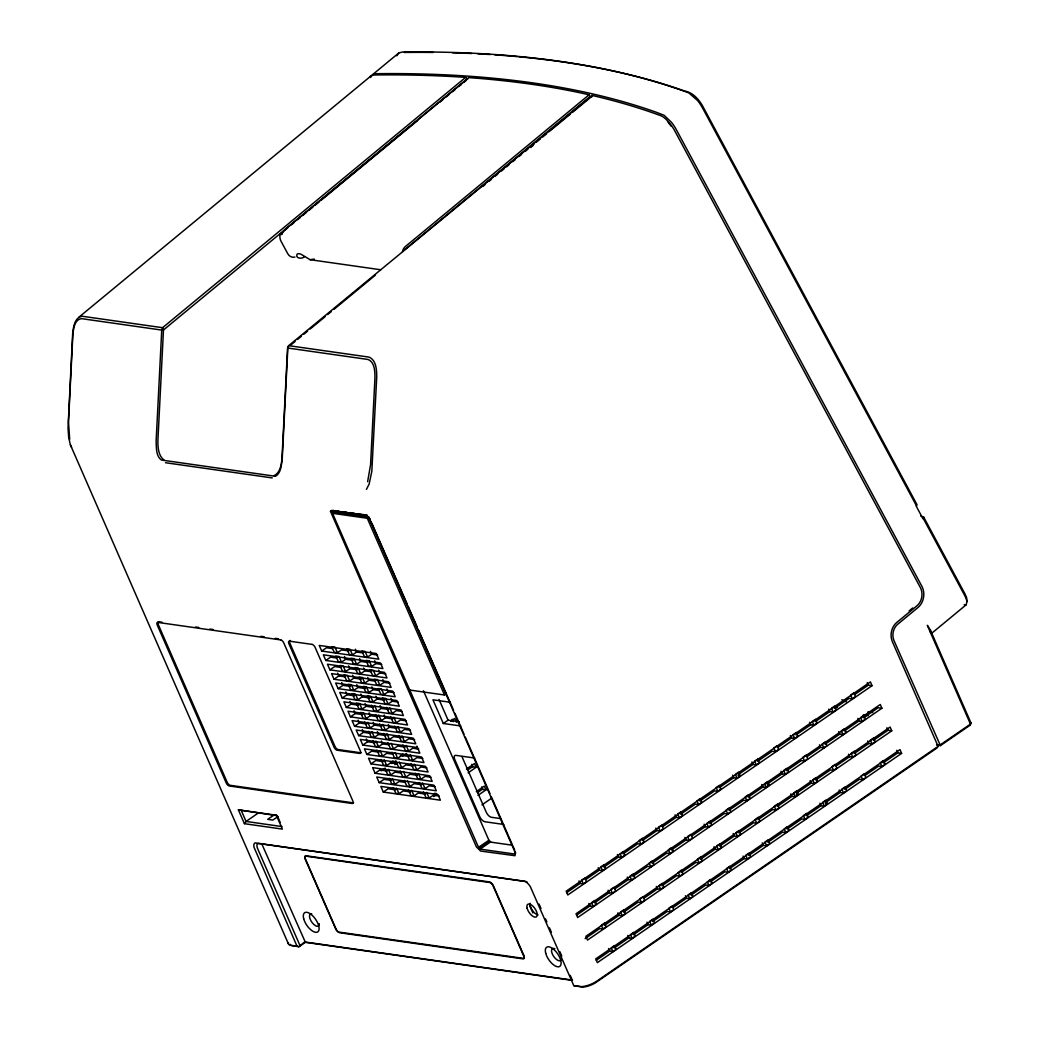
<?xml version="1.0" encoding="UTF-8"?>
<svg xmlns="http://www.w3.org/2000/svg" width="1039" height="1039" viewBox="0 0 1039 1039"><rect width="100%" height="100%" fill="white"/><g stroke="black" fill="none" stroke-linecap="round" stroke-linejoin="round"><path stroke-width="1.5" d="M332.649 513.422L332.324 511.5L333.298 510.539L332.324 511.5M333.298 512.98L332.961 511.058M467.667 79.237L465.641 77.38L162.591 327.701L161.733 330.077L156.123 441.146C156.486 447.328 155.72 456.16 161.526 460.056L275.491 476.291C281.101 473.018 281.387 464.888 282.218 459.121L287.829 348.039L288.686 345.662L592.23 95.458A1653.062 633.855 -28.3 0 1 657.96 114.654L661.103 115.836A15.624 4.598 54.4 0 1 666.116 119.381L669.908 123.55A15.169 4.455 54.4 0 1 674.805 130.901L920.333 587.503A13.13 10.754 -81.9 0 1 916.905 605.828L896.683 622.543A14.598 11.961 -81.9 0 0 892.384 641.686L938.113 746.353L936.905 748.041L594.983 983.128A11.793 4.078 -23.6 0 1 582.918 987.05L573.788 985.634L530.319 886.631A8.767 4.013 55.5 0 0 525.007 881.332L255.087 842.876A8.767 4.013 55.5 0 0 254.01 847.253L297.011 946.191L298.959 946.737L305.375 942.321L571.528 980.245M288.297 943.607L70.379 444.809L68.678 437.445L68.029 428.042L72.652 333.779C73.327 327.48 74.483 317.181 82.289 316.259L162.591 327.701L163.474 329.986L157.889 440.588C157.837 447.289 158.266 455.472 163.941 459.978M294.972 257.049A8.741 7.169 -81.9 0 1 287.686 253.581L280.985 241.139A8.741 7.169 -81.9 0 1 280.062 234.632L282.089 234.333L282.374 233.256A8.741 7.169 -81.9 0 1 285.128 229.255L468.706 77.613L478.719 78.367A1653.062 633.855 -28.3 0 1 580.476 92.861L589.1 94.77L590.061 96.549L591.775 96.926L591.736 95.354M966.971 601.685L966.595 597.594L964.763 593.49L923.684 517.097L920.71 515.98M402.47 251.49L402.768 250.399A8.741 7.169 -81.9 0 1 405.509 246.412L589.1 94.77M367.624 481.732L370.572 464.667L374.962 377.664C374.897 371.43 374.832 362.247 368.079 359.481L287.829 348.039M923.684 517.097L922.944 518.656L916.255 506.214L916.995 504.655L703.013 106.744C699 99.406 692.987 92.393 684.272 90.925A1651.205 633.154 -28.3 0 0 518.955 56.768M969.855 725.365L970.971 722.949L930.399 630.102L927.308 625.309L970.465 724.105L969.855 725.365L940.425 745.612L937.308 745.171M970.971 722.949L970.465 724.105L939.724 745.249L936.62 744.807M370.559 77.47L372.482 74.717L398.703 53.054L402.171 52.041A1648.529 632.128 -28.3 0 1 688.857 92.9L697.65 100.627A15.169 4.429 54.5 0 1 702.546 107.978L916.567 505.967M396.781 55.807L398.703 53.054M572.541 980.128L304.661 941.97L298.959 946.737L291.128 945.477A11.793 4.078 -23.6 0 1 289.998 944.243M366.429 489.382L369.118 484.174L371.819 471.329L376.728 377.105C376.676 370.209 376.456 360.143 368.988 357.104L288.686 345.662L287.582 347.662L281.998 458.277C281.374 464.485 280.361 472.628 274.075 475.68M244.425 823.693L238.373 809.836L276.335 815.251L282.387 829.109L244.425 823.693L246.048 821.446L258.672 812.758M932.048 632.985L966.244 604.737L966.919 601.347A15.169 4.429 54.5 0 0 964.374 594.879L923.255 518.409M78.886 317.207L370.936 75.99M163.474 329.986L467.472 78.886M280.218 234.061L287.725 227.879M291.465 224.775L293.972 222.71M297.712 219.619L300.219 217.554M302.713 215.489L306.466 212.385M308.96 210.32L312.713 207.229M315.207 205.164L318.96 202.073M321.454 200.008L417.678 120.524M440.172 101.952L442.666 99.887M446.419 96.783L448.926 94.718M452.666 91.627L455.173 89.562M458.913 86.471L461.42 84.406M463.913 82.341L466.42 80.276M403.729 250.451L590.061 96.549M291.336 344.571L295.089 341.467M297.596 339.402L301.349 336.298M303.856 334.233L307.609 331.129M310.103 329.064L325.116 316.674M327.623 314.596L331.376 311.505M333.87 309.44L375.157 275.335M482.745 186.475L485.252 184.41M489.005 181.305L491.499 179.24M495.252 176.136L497.759 174.071M501.512 170.967L504.019 168.902M506.513 166.837L509.019 164.772M512.772 161.668L515.279 159.603M519.032 156.499L521.526 154.434M525.279 151.343L527.786 149.265M530.28 147.2L534.033 144.109M536.54 142.031L540.293 138.94M542.8 136.875L546.553 133.771M549.047 131.706L570.32 114.134M572.827 112.069L591.581 96.575M530.552 147.499L533.046 145.434M909.112 610.919L912.684 607.971M515.266 851.499L515.591 853.409L514.643 854.045L481.135 849.279L478.031 846.188L332.519 513.318L334.129 512.214L368.871 517.162L446.082 693.896L444.484 694.987L409.73 690.039M332.519 513.318L367.274 518.266L368.871 517.162M321.7 651.05L378.793 659.194L376.326 653.544L319.233 645.414L321.7 651.05L326.506 647.752L332.441 648.596M325.804 660.453L382.897 668.584L380.443 662.947L323.35 654.817L325.804 660.453L330.61 657.155L336.545 657.999M337.415 652.765L334.948 647.115L331.753 646.661L334.22 652.31L337.415 652.765L341.584 649.894L349 650.959M329.921 669.856L387.002 677.986L384.547 672.35L327.454 664.22L329.921 669.856L334.714 666.544L340.662 667.402M341.519 662.155L339.052 656.518L335.857 656.064L338.324 661.7L341.519 662.155L345.688 659.297L353.104 660.349M352.494 654.908L350.026 649.271L346.831 648.817L349.286 654.453L352.494 654.908L356.65 652.037L362.585 652.895M334.026 679.259L391.119 687.389L388.651 681.753L331.558 673.61L334.026 679.259L338.831 675.947L344.766 676.792M345.623 671.558L343.169 665.921L339.961 665.467L342.428 671.103L345.623 671.558L349.792 668.7L357.208 669.752M356.598 664.311L354.13 658.674L350.935 658.207L353.403 663.856L356.598 664.311L360.754 661.44L368.183 662.505M367.559 657.051L365.092 651.414L361.897 650.959L364.364 656.596L367.559 657.051L371.728 654.193L377.664 655.038M338.13 688.649L395.223 696.792L392.755 691.143L335.662 683.013L338.13 688.649L342.935 685.35L350.351 686.402M349.74 680.961L347.273 675.324L344.078 674.869L346.532 680.506L349.74 680.961L353.896 678.103L361.325 679.155M360.702 673.714L358.234 668.064L355.039 667.609L357.507 673.259L360.702 673.714L364.871 670.843L370.806 671.688M371.663 666.454L369.209 660.817L366.001 660.362L368.468 665.999L371.663 666.454L375.832 663.596L381.768 664.441M342.234 698.052L399.327 706.195L396.859 700.546L339.779 692.416L342.234 698.052L347.039 694.753L354.468 695.805M353.844 690.364L351.377 684.727L348.182 684.259L350.65 689.909L353.844 690.364L358 687.493L365.429 688.558M364.806 683.104L362.338 677.467L359.143 677.012L361.611 682.649L364.806 683.104L368.975 680.246L374.91 681.09M375.767 675.857L373.313 670.22L370.118 669.765L372.572 675.402L375.767 675.857L379.936 672.986L385.872 673.843M346.338 707.455L403.431 715.585L400.976 709.949L343.883 701.819L346.338 707.455L351.143 704.156L358.572 705.208M357.948 699.766L355.481 694.117L352.286 693.662L354.754 699.312L357.948 699.766L362.117 696.896L369.533 697.961M368.91 692.506L366.455 686.87L363.247 686.415L365.715 692.052L368.91 692.506L373.079 689.649L379.014 690.493M379.884 685.259L377.417 679.61L374.222 679.155L376.676 684.805L379.884 685.259L384.04 682.389L389.976 683.233M350.455 716.858L407.548 724.988L405.08 719.352L347.987 711.221L350.455 716.858L355.26 713.546L362.676 714.611M362.053 709.156L359.598 703.52L356.39 703.065L358.858 708.702L362.053 709.156L366.222 706.299L373.637 707.351M373.027 701.909L370.559 696.273L367.364 695.818L369.819 701.455L373.027 701.909L377.183 699.039L384.612 700.104M383.988 694.662L381.521 689.013L378.326 688.558L380.793 694.195L383.988 694.662L388.144 691.792L394.093 692.636M354.559 726.261L411.652 734.391L409.184 728.755L352.091 720.611L354.559 726.261L359.364 722.949L366.78 724.014M366.17 718.559L363.702 712.923L360.507 712.468L362.962 718.105L366.17 718.559L370.326 715.702L377.754 716.754M371.468 705.208L373.936 710.858L377.131 711.312L381.287 708.442L388.716 709.507M388.092 704.052L385.625 698.416L382.43 697.961L384.898 703.598L388.092 704.052L392.261 701.195L398.197 702.039M358.663 735.651L415.756 743.794L413.288 738.145L356.195 730.014L358.663 735.651L363.468 732.352L370.884 733.404M364.611 721.871L367.079 727.508L370.274 727.962L374.43 725.105L381.858 726.157M375.573 714.611L378.04 720.261L381.235 720.715L385.404 717.845L392.82 718.91M386.534 707.364L389.002 713.001L392.197 713.455L396.366 710.598L402.301 711.442M417.405 747.548L360.312 739.417L362.767 745.054L367.572 741.755L375.001 742.807M368.715 731.261L371.183 736.911L374.378 737.365L378.547 734.495L385.963 735.56M379.677 724.014L382.144 729.651L385.339 730.105L389.508 727.248L396.924 728.3M390.651 716.767L393.106 722.404L396.314 722.858L400.47 719.988L406.405 720.845M274.062 814.992L267.711 819.355L272.841 820.083L277.92 816.589M366.884 754.457L423.964 762.587L421.509 756.95L364.416 748.82L366.884 754.457L371.676 751.158L379.105 752.21M372.819 740.664L375.287 746.314L378.482 746.768L382.651 743.898L388.586 744.742M383.794 733.417L386.248 739.054L389.456 739.508L393.612 736.651L401.041 737.703M394.755 726.157L397.223 731.807L400.418 732.261L404.574 729.391L410.522 730.235M370.988 763.86L428.081 771.99L425.613 766.353L368.52 758.223L370.988 763.86L375.793 760.548L383.209 761.613M376.923 750.067L379.391 755.704L382.586 756.158L386.755 753.301L392.69 754.145M387.898 742.82L390.365 748.457L393.56 748.911L397.716 746.041L405.145 747.106M398.859 735.56L401.327 741.197L404.522 741.664L408.691 738.794L414.626 739.638M450.432 702.286L432.938 699.792L443.289 723.482L448.082 720.183L459.212 721.767M375.092 773.263L432.185 781.393L429.717 775.756L372.624 767.613L375.092 773.263L379.897 769.951L387.313 771.016M390.443 762.678L393.106 760.847M400.314 755.885L402.989 754.054M450.757 721.196L454.757 718.443L456.394 722.196M381.04 759.47L383.495 765.107L386.703 765.561L390.859 762.704L396.794 763.548M392.002 752.21L394.469 757.86L397.664 758.314L401.833 755.444L409.249 756.509M402.963 744.963L405.431 750.6L408.626 751.054L412.795 748.197L418.73 749.041M381.157 770.86L385.157 768.107M391.833 763.522L395.833 760.769M402.509 756.184L406.509 753.431M394.755 764.6L397.418 762.769M379.196 782.653L436.289 790.796L433.821 785.146L376.728 777.016L379.196 782.653L384.001 779.354L391.43 780.406M385.144 768.873L387.612 774.51L390.807 774.964L394.963 772.107L400.911 772.951M396.106 761.613L398.573 767.263L401.768 767.717L405.937 764.847L413.353 765.912M407.08 754.366L409.535 760.003L412.73 760.457L416.899 757.6L422.834 758.444M383.3 792.056L440.393 800.199L437.939 794.549L380.845 786.419L383.3 792.056L388.105 788.757L395.534 789.809M389.248 778.263L391.716 783.913L394.911 784.367L399.08 781.497L405.015 782.341M400.21 771.016L402.677 776.653L405.872 777.107L410.041 774.25L417.457 775.302M411.184 763.769L413.639 769.405L416.847 769.86L421.003 766.99L426.938 767.847M393.352 787.666L395.82 793.315L399.015 793.77L403.184 790.9L410.6 791.965M404.327 780.419L406.781 786.055L409.989 786.51L414.145 783.653L421.574 784.705M415.288 773.159L417.756 778.808L420.951 779.263L425.107 776.393L431.055 777.237M408.431 789.822L410.899 795.458L414.093 795.913L418.249 793.043L425.678 794.108M419.392 782.562L421.86 788.198L425.055 788.666L429.224 785.796L435.159 786.64M466.472 769.068L474.472 763.561L476.109 767.314L468.108 772.821M467.589 770.094L472.927 766.418M423.496 791.965L425.964 797.601L429.159 798.056L433.328 795.199L439.263 796.043M433.679 796.51L436.354 794.666M476.317 791.627L484.33 786.12L485.966 789.874L477.966 795.38M477.446 792.653L482.784 788.978M481.979 804.848L491.343 798.407M478.654 847.292L488.901 840.239L423.457 690.766M479.46 848.266L489.707 841.213L491.382 842.226L512.123 845.188M480.33 848.954L490.577 841.915M583.814 878.656L581.671 880.124L583.321 883.877L586.528 881.682L584.879 877.916M621.179 852.954L623.309 851.486L624.959 855.24L621.751 857.448L618.517 856.993L603.841 867.084M660.674 825.784L658.531 827.252L660.181 831.018L663.389 828.81L661.739 825.044M698.039 800.082L700.169 798.614L701.819 802.368L698.611 804.576L695.377 804.121L680.714 814.212M566.749 892.605L580.087 883.423L583.321 883.877M585.97 879.384L599.308 870.201L602.529 870.669L605.737 868.461L604.101 864.695L600.893 866.903L602.529 870.669M623.062 853.863L637.738 843.772L640.959 844.226L644.167 842.019L642.531 838.265L639.323 840.473L640.959 844.226M642.284 840.642L656.947 830.551L660.181 831.018M662.83 826.512L676.168 817.329L679.389 817.797L682.597 815.589L680.961 811.823L677.753 814.031L679.389 817.797M699.922 800.991L714.598 790.9L717.832 791.354L721.027 789.146L719.391 785.393L716.183 787.601L717.832 791.354M719.144 787.77L733.82 777.679L737.041 778.146L740.249 775.938L738.599 772.172L735.404 774.38L737.041 778.146M738.352 774.562L753.028 764.457L756.262 764.925L759.47 762.717L757.821 758.964L754.613 761.158L756.262 764.925M757.574 761.34L772.25 751.249L775.471 751.704L778.679 749.496L777.042 745.742L773.834 747.95L775.471 751.704M778.12 747.21L791.458 738.028L794.692 738.482L797.9 736.287L796.251 732.521L793.043 734.729L794.692 738.482M796.004 734.911L810.68 724.806L813.901 725.274L817.109 723.066L815.472 719.3L812.264 721.508L813.901 725.274M815.212 721.689L829.888 711.598L833.122 712.053L836.33 709.845L834.681 706.091L831.473 708.286L833.122 712.053M834.434 708.468L849.11 698.377L852.331 698.831L855.539 696.624L853.902 692.87L850.694 695.078L852.331 698.831M854.98 694.338L868.318 685.156L872.046 685.688L870.409 681.922L566.164 891.202L567.801 894.969L872.046 685.688M612.88 887.994L610.75 889.462L612.387 893.228L615.595 891.02L613.958 887.254M650.245 862.292L652.388 860.824L654.025 864.591L650.817 866.786L647.596 866.331L632.92 876.422M689.74 835.122L687.61 836.59L689.247 840.356L692.455 838.148L690.818 834.395M727.105 809.42L729.248 807.952L730.885 811.719L727.677 813.914L724.456 813.459L709.78 823.55M576.606 915.164L589.944 905.982L593.178 906.45L596.386 904.242L594.737 900.475L591.529 902.683L593.178 906.45M594.49 902.865L609.166 892.761L612.387 893.228M615.036 888.722L628.374 879.552L631.608 880.007L634.816 877.799L633.167 874.046L629.959 876.254L631.608 880.007M652.128 863.201L666.804 853.11L670.038 853.577L673.246 851.37L671.597 847.603L668.389 849.811L670.038 853.577M671.35 849.993L686.026 839.902L689.247 840.356M691.896 835.85L705.234 826.68L708.468 827.135L711.676 824.927L710.027 821.174L706.819 823.382L708.468 827.135M729.001 810.342L743.677 800.238L746.898 800.705L750.106 798.497L748.457 794.731L745.249 796.939L746.898 800.705M748.21 797.121L762.886 787.03L766.12 787.484L769.315 785.276L767.678 781.523L764.47 783.718L766.12 787.484M767.431 783.9L782.107 773.808L785.328 774.263L788.536 772.055L786.9 768.302L783.692 770.509L785.328 774.263M786.64 770.678L801.316 760.587L804.55 761.055L807.758 758.847L806.108 755.08L802.9 757.288L804.55 761.055M807.199 756.548L820.537 747.366L823.758 747.833L826.966 745.625L825.33 741.859L822.122 744.067L823.758 747.833M825.07 744.249L839.746 734.157L842.98 734.612L846.188 732.404L844.538 728.651L841.33 730.859L842.98 734.612M844.291 731.027L858.967 720.936L862.188 721.391L865.396 719.196L863.76 715.429L860.552 717.637L862.188 721.391M863.5 717.806L878.176 707.715L881.903 708.247L880.267 704.494L576.022 913.762L577.658 917.528L881.903 708.247M641.959 897.332L639.816 898.813L641.466 902.566L644.674 900.358L643.024 896.605M679.324 871.643L681.454 870.163L683.104 873.929L679.896 876.137L676.662 875.669L661.986 885.773M718.819 844.473L716.676 845.941L718.326 849.694L721.534 847.486L719.884 843.733M756.184 818.771L758.314 817.29L759.964 821.057L756.756 823.265L753.522 822.797L738.859 832.901M585.126 938.633L599.802 928.541L603.036 929.009L606.231 926.801L604.594 923.035L601.386 925.242L603.036 929.009M604.347 925.424L619.023 915.333L622.244 915.788L625.452 913.58L623.816 909.826L620.608 912.021L622.244 915.788M623.556 912.203L638.232 902.112L641.466 902.566M644.115 898.073L657.453 888.89L660.674 889.345L663.882 887.15L662.246 883.384L659.038 885.592L660.674 889.345M681.207 872.552L695.883 862.461L699.104 862.915L702.312 860.708L700.676 856.954L697.468 859.162L699.104 862.915M700.416 859.331L715.092 849.24L718.326 849.694M719.637 846.11L734.313 836.018L737.534 836.486L740.742 834.278L739.106 830.512L735.898 832.72L737.534 836.486M758.067 819.68L772.743 809.589L775.964 810.043L779.172 807.835L777.536 804.082L774.328 806.29L775.964 810.043M777.289 806.459L791.965 796.368L795.186 796.822L798.394 794.627L796.744 790.861L793.549 793.069L795.186 796.822M796.497 793.238L811.173 783.146L814.407 783.614L817.602 781.406L815.966 777.64L812.758 779.847L814.407 783.614M815.719 780.029L830.395 769.938L833.616 770.393L836.824 768.185L835.187 764.431L831.979 766.626L833.616 770.393M836.265 765.886L849.603 756.717L852.837 757.171L856.045 754.963L854.396 751.21L851.188 753.418L852.837 757.171M854.149 753.587L868.825 743.495L872.046 743.95L875.254 741.755L873.617 737.989L870.409 740.197L872.046 743.95M873.357 740.378L888.033 730.274L891.761 730.807L890.111 727.053L585.879 936.321L587.516 940.087L891.761 730.807M671.025 906.683L668.895 908.151L670.532 911.917L673.74 909.709L672.103 905.943M708.39 880.981L710.533 879.514L712.17 883.267L708.962 885.475L705.741 885.02L691.065 895.111M747.885 853.811L745.755 855.279L747.392 859.045L750.6 856.837L748.963 853.071M785.25 828.109L787.393 826.641L789.03 830.395L785.822 832.603L782.601 832.148L767.925 842.239M862.11 775.237L864.253 773.769L865.903 777.523L862.695 779.731L859.461 779.276L844.785 789.367M596.321 960.283L609.659 951.101L612.88 951.568L616.088 949.36L614.452 945.594L611.244 947.802L612.88 951.568M614.205 947.984L628.881 937.892L632.102 938.347L635.31 936.139L633.66 932.386L630.465 934.593L632.102 938.347M633.413 934.762L648.089 924.671L651.323 925.126L654.518 922.918L652.882 919.164L649.674 921.372L651.323 925.126M652.635 921.541L667.311 911.45L670.532 911.917M673.181 907.411L686.519 898.228L689.753 898.696L692.961 896.488L691.312 892.735L688.104 894.93L689.753 898.696M710.273 881.89L724.949 871.799L728.183 872.253L731.391 870.059L729.742 866.292L726.534 868.5L728.183 872.253M729.495 868.682L744.171 858.578L747.392 859.045M748.703 855.461L763.379 845.369L766.613 845.824L769.821 843.616L768.172 839.863L764.964 842.058L766.613 845.824M787.146 829.018L801.809 818.927L805.043 819.394L808.251 817.186L806.602 813.42L803.394 815.628L805.043 819.394M806.355 815.81L821.031 805.706L824.252 806.173L827.46 803.965L825.823 800.199L822.615 802.407L824.252 806.173M825.576 802.589L840.252 792.497L843.473 792.952L846.681 790.744L845.032 786.991L841.837 789.198L843.473 792.952M865.331 775.237L878.682 766.055L881.903 766.522L885.111 764.314L883.475 760.548L880.267 762.756L881.903 766.522M883.215 762.938L897.891 752.833L901.618 753.366L899.969 749.613L595.737 958.893L597.373 962.646L901.618 753.366M938.113 746.353L597.048 980.972A13.117 4.533 -23.6 0 1 579.996 986.518L573.788 985.634M304.505 256.646C302.427 259.243 295.141 258.672 296.972 254.347A9.832 4.195 50.4 0 1 302.557 255.152L310.051 259.685L380.729 269.763M372.482 74.717L375.949 73.704L385.521 73.613A1651.205 633.154 -28.3 0 1 656.064 112.173L664.142 115.303L671.428 122.277A15.169 4.429 54.5 0 1 676.324 129.641L921.892 586.308A15.299 12.533 -81.9 0 1 917.918 607.568L897.683 624.27A12.429 10.182 -81.9 0 0 894.021 640.647L940.425 745.612M314.272 259.062L310.051 259.685M966.244 604.737L964.205 604.698M332.662 510.98L366.793 515.643L369.884 518.721M404.21 52.457L413.73 52.379A1651.205 633.154 -28.3 0 1 433.354 52.444M465.641 77.38L465.069 77.341A1653.062 633.855 -28.3 0 0 379.027 74.912L374.404 74.977A15.624 8.572 45.9 0 0 369.767 77.159M161.733 330.077L81.497 318.635C74.431 319.518 73.509 328.947 72.873 334.623L68.483 421.626L69.678 439.289M165.513 462.719L272.257 477.927M335.519 510.643L338.714 511.11M343.493 511.785L346.688 512.24M349.883 512.695L354.663 513.383M357.858 513.837L367.429 515.201M834.239 707.052L837.447 707.507M867.968 711.858L872.786 712.533M863.305 714.975L868.123 715.663M158.798 621.751L161.993 622.205M195.501 626.985L198.696 627.439M209.865 629.037L213.06 629.491M260.945 636.31L264.14 636.764M275.309 638.349L278.504 638.816M443.289 723.482L460.771 725.975M738.093 775.626L740.249 775.938M767.172 784.977L769.315 785.276M796.238 794.316L798.394 794.627M825.317 803.654L827.46 803.965M414.743 748.171L417.964 748.638M474.732 758.041L455.861 755.353A5.468 2.507 55.5 0 0 454.809 759.613L479.719 816.615A5.468 2.507 55.5 0 0 484.875 821.745L503.746 824.447M362.767 745.054L419.86 753.197L416.873 746.132M476.109 767.314L472.888 766.86L471.797 764.353M485.966 789.874L482.745 789.419L481.641 786.913M434.458 793.289L436.601 793.601M500.811 818.628L491.369 817.277A5.468 2.507 55.5 0 1 486.213 812.134L461.952 756.6M238.373 809.836L277.283 815.732L280.244 822.511M282.024 826.576L246.048 821.446L241.308 810.602M297.011 946.191L290.816 945.308A13.117 4.533 -23.6 0 1 288.361 942.62M276.335 815.251L277.283 815.732M305.375 942.321L262.438 845.33A6.559 3 55.5 0 1 261.867 843.616M488.901 840.239L489.707 841.213M668.129 122.147L671.038 126.109M70.379 444.809L71.548 447.367M867.227 682.649L868.318 685.156M886.942 727.768L888.033 730.274M896.8 750.327L897.891 752.833M857.863 718.43L858.967 720.936M867.721 740.989L868.825 743.495M861.045 775.977L862.695 779.731M828.797 709.092L829.888 711.598M838.655 731.651L839.746 734.157M848.512 754.21L849.603 756.717M809.576 722.3L810.68 724.806M819.433 744.859L820.537 747.366M839.148 789.991L840.252 792.497M790.367 735.521L791.458 738.028M810.082 780.64L811.173 783.146M819.94 803.199L821.031 805.706M781.003 771.302L782.107 773.808M790.861 793.861L791.965 796.368M784.185 828.849L785.822 832.603M751.937 761.951L753.028 764.457M761.795 784.523L762.886 787.03M755.106 819.498L756.756 823.265M732.716 775.172L733.82 777.679M762.288 842.863L763.379 845.369M726.04 810.16L727.677 813.914M733.222 833.512L734.313 836.018M743.08 856.071L744.171 858.578M696.961 800.822L698.611 804.576M704.143 824.174L705.234 826.68M714.001 846.733L715.092 849.24M707.325 881.721L708.962 885.475M675.077 814.823L676.168 817.329M684.935 837.382L686.026 839.902M678.246 872.37L679.896 876.137M655.856 828.044L656.947 830.551M685.428 895.722L686.519 898.228M649.18 863.032L650.817 866.786M656.349 886.384L657.453 888.89M620.101 853.681L621.751 857.448M617.426 854.487L618.517 856.993M627.283 877.046L628.374 879.552M646.998 922.164L648.089 924.671M598.204 867.695L599.308 870.201M608.062 890.254L609.166 892.761M617.919 912.826L619.023 915.333M627.777 935.386L628.881 937.892M578.996 880.916L580.087 883.423M588.853 903.475L589.944 905.982M608.568 948.594L609.659 951.101M539.072 904.073L541.02 908.528M545.566 918.931L546.865 921.905M549.462 927.853L551.41 932.321M559.852 951.646L561.8 956.101M570.255 975.426L572.203 979.894M371.832 523.175L406.885 603.399M408.184 606.373L417.262 627.166M418.561 630.141L453.614 710.364M454.913 713.338L463.991 734.131M465.29 737.106L489.953 793.562M491.252 796.523L514.617 850.006M367.274 518.266L444.484 694.987M452.082 719.235L453.173 721.741M529.643 905.566L532.877 912.956M439.029 699.455L448.082 720.183M370.494 651.375L371.728 654.193M374.598 660.778L375.832 663.596M378.703 670.168L379.936 672.986M382.807 679.571L384.04 682.389M386.924 688.974L388.144 691.792M391.028 698.377L392.261 701.195M389.742 707.819L392.197 713.455M393.846 717.222L396.314 722.858M397.95 726.612L400.418 732.261M402.054 736.015L404.522 741.664M406.171 745.418L408.626 751.054M410.275 754.821L412.73 760.457M414.379 764.223L416.847 769.86M418.483 773.613L420.951 779.263M422.587 783.016L425.055 788.666M426.704 792.419L429.159 798.056M355.416 649.219L356.65 652.037M359.52 658.622L360.754 661.44M363.637 668.025L364.871 670.843M367.741 677.428L368.975 680.246M371.845 686.831L373.079 689.649M375.949 696.221L377.183 699.039M380.066 705.624L381.287 708.442M384.17 715.027L385.404 717.845M388.274 724.43L389.508 727.248M374.663 705.676L377.131 711.312M378.767 715.066L381.235 720.715M382.884 724.469L385.339 730.105M386.989 733.872L389.456 739.508M391.093 743.275L393.56 748.911M395.197 752.678L397.664 758.314M399.301 762.068L401.768 767.717M403.418 771.47L405.872 777.107M407.522 780.873L409.989 786.51M411.626 790.276L414.093 795.913M344.454 656.479L345.688 659.297M348.559 665.882L349.792 668.7M352.663 675.272L353.896 678.103M356.78 684.675L358 687.493M360.884 694.078L362.117 696.896M364.988 703.481L366.222 706.299M369.092 712.884L370.326 715.702M373.196 722.274L374.43 725.105M377.313 731.677L378.547 734.495M381.417 741.08L382.651 743.898M367.806 722.326L370.274 727.962M371.91 731.729L374.378 737.365M376.014 741.119L378.482 746.768M380.131 750.522L382.586 756.158M384.235 759.925L386.703 765.561M388.339 769.328L390.807 774.964M392.443 778.731L394.911 784.367M396.56 788.12L399.015 793.77M337.597 673.129L338.831 675.947M341.701 682.532L342.935 685.35M345.805 691.935L347.039 694.753M349.909 701.325L351.143 704.156M354.026 710.728L355.26 713.546M358.13 720.131L359.364 722.949M362.234 729.534L363.468 732.352M366.338 738.937L367.572 741.755M299.855 945.269L257.633 848.629A6.559 3 55.5 0 1 258.893 843.525L525.747 881.54A6.559 3 55.5 0 1 527.007 881.981M930.399 630.102L930.619 632.998M452.653 52.82A1651.205 633.154 -28.3 0 1 471.615 53.509M477.849 53.82A1651.205 633.154 -28.3 0 1 490.213 54.522M494.811 54.82A1651.205 633.154 -28.3 0 1 517.461 56.626M846.24 701.754A33.819 27.702 -81.9 0 1 841.85 699.676M290.465 640.518A3.273 1.507 55.5 0 0 289.842 643.076L335.013 746.47A3.273 1.507 55.5 0 0 338.117 749.561L360.65 752.768A3.273 1.507 55.5 0 0 361.169 752.717M353.663 802.77A3.273 1.507 55.5 0 1 353.156 802.835L230.255 785.315A3.273 1.507 55.5 0 1 227.164 782.237L158.162 624.309A3.273 1.507 55.5 0 1 158.279 621.816M561.242 959.387A7.208 3.299 55.5 0 1 553.164 955.62A7.208 3.299 55.5 0 1 554.865 948.737M319.311 923.71A7.208 3.299 55.5 0 1 312.207 922.697A7.208 3.299 55.5 0 1 311.687 913.891M538.137 914.943A7.65 3.507 55.5 0 1 532.345 910.32A7.65 3.507 55.5 0 1 530.163 903.281M330.467 511.266L476.382 846.85L480.589 851.058L515.058 855.707L515.097 852.37L369.624 519.383L365.416 515.175L331.753 510.383L330.467 511.266M306.232 856.201L305.609 856.266A3.883 1.779 55.5 0 0 305.128 858.214L336.363 929.71A3.883 1.779 55.5 0 0 338.714 932.061L523.422 958.374A3.883 1.779 55.5 0 0 523.903 956.438L492.668 884.942A3.883 1.779 55.5 0 0 490.304 882.592L306.232 856.201M280.725 639.92L157.837 622.413A3.273 1.507 55.5 0 0 157.214 624.971L226.203 782.899A3.273 1.507 55.5 0 0 229.294 785.978L352.195 803.498A3.273 1.507 55.5 0 0 352.818 800.939L283.829 643.011A3.273 1.507 55.5 0 0 280.725 639.92M312.051 644.388L289.504 641.18A3.273 1.507 55.5 0 0 288.881 643.725L334.051 747.132A3.273 1.507 55.5 0 0 337.156 750.223L359.689 753.431A3.273 1.507 55.5 0 0 360.325 750.872L315.155 647.479A3.273 1.507 55.5 0 0 312.051 644.388M489.369 881.916L306.037 855.785A4.377 2 55.5 0 0 305.193 859.188L335.532 928.619A4.377 2 55.5 0 0 339.649 932.736L522.994 958.867A4.377 2 55.5 0 0 523.838 955.451L493.499 886.02A4.377 2 55.5 0 0 489.369 881.916M303.7 918.801A11.624 5.325 55.5 0 0 317.129 932.204A11.624 5.325 55.5 0 0 312.778 915.891A11.624 5.325 55.5 0 0 303.7 918.801M545.722 953.295A11.624 5.325 55.5 0 0 559.151 966.686A11.624 5.325 55.5 0 0 554.8 950.386A11.624 5.325 55.5 0 0 545.722 953.295M527.124 908.268A7.65 3.507 55.5 0 0 535.955 917.086A7.65 3.507 55.5 0 0 533.098 906.359A7.65 3.507 55.5 0 0 527.124 908.268"/></g></svg>
